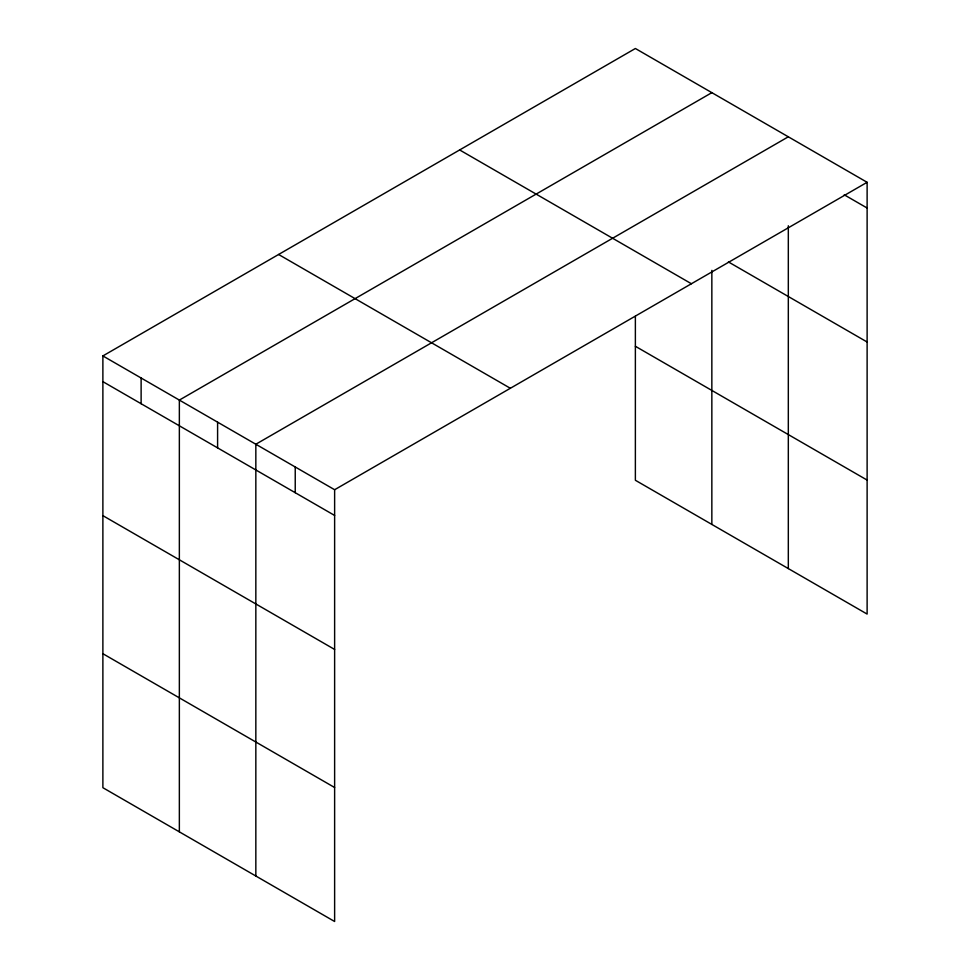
<?xml version="1.0" encoding="UTF-8"?>
<svg xmlns="http://www.w3.org/2000/svg" width="970" height="970" viewBox="0 0 970 970"><rect width="100%" height="100%" fill="white"/><g stroke="black" fill="none" stroke-linecap="round" stroke-linejoin="round"><path stroke-width="1.45" d="M788.319 225.755L788.319 568.578M635.374 316.256L635.374 480.271L867.119 614.071L867.119 182.299L635.374 48.5L102.881 355.929L102.881 787.701L334.626 921.5L334.626 489.729L102.881 355.929M711.847 92.659L179.353 400.089L179.353 831.86M788.319 136.806L255.837 444.236L255.837 876.007M334.626 489.729L867.119 182.299M844.239 194.812L867.119 208.016M728.421 261.936L867.119 342.01M459.647 149.95L691.404 283.749M635.374 346.278L867.119 480.077M278.596 254.479L510.353 388.279M102.881 381.646L334.626 515.446M102.881 515.64L334.626 649.439M102.881 653.707L334.626 787.507M711.847 270.375L711.847 524.418M295.232 466.982L295.232 492.699M217.595 422.156L217.595 447.873M141.123 378.009L141.123 403.726"/></g></svg>
